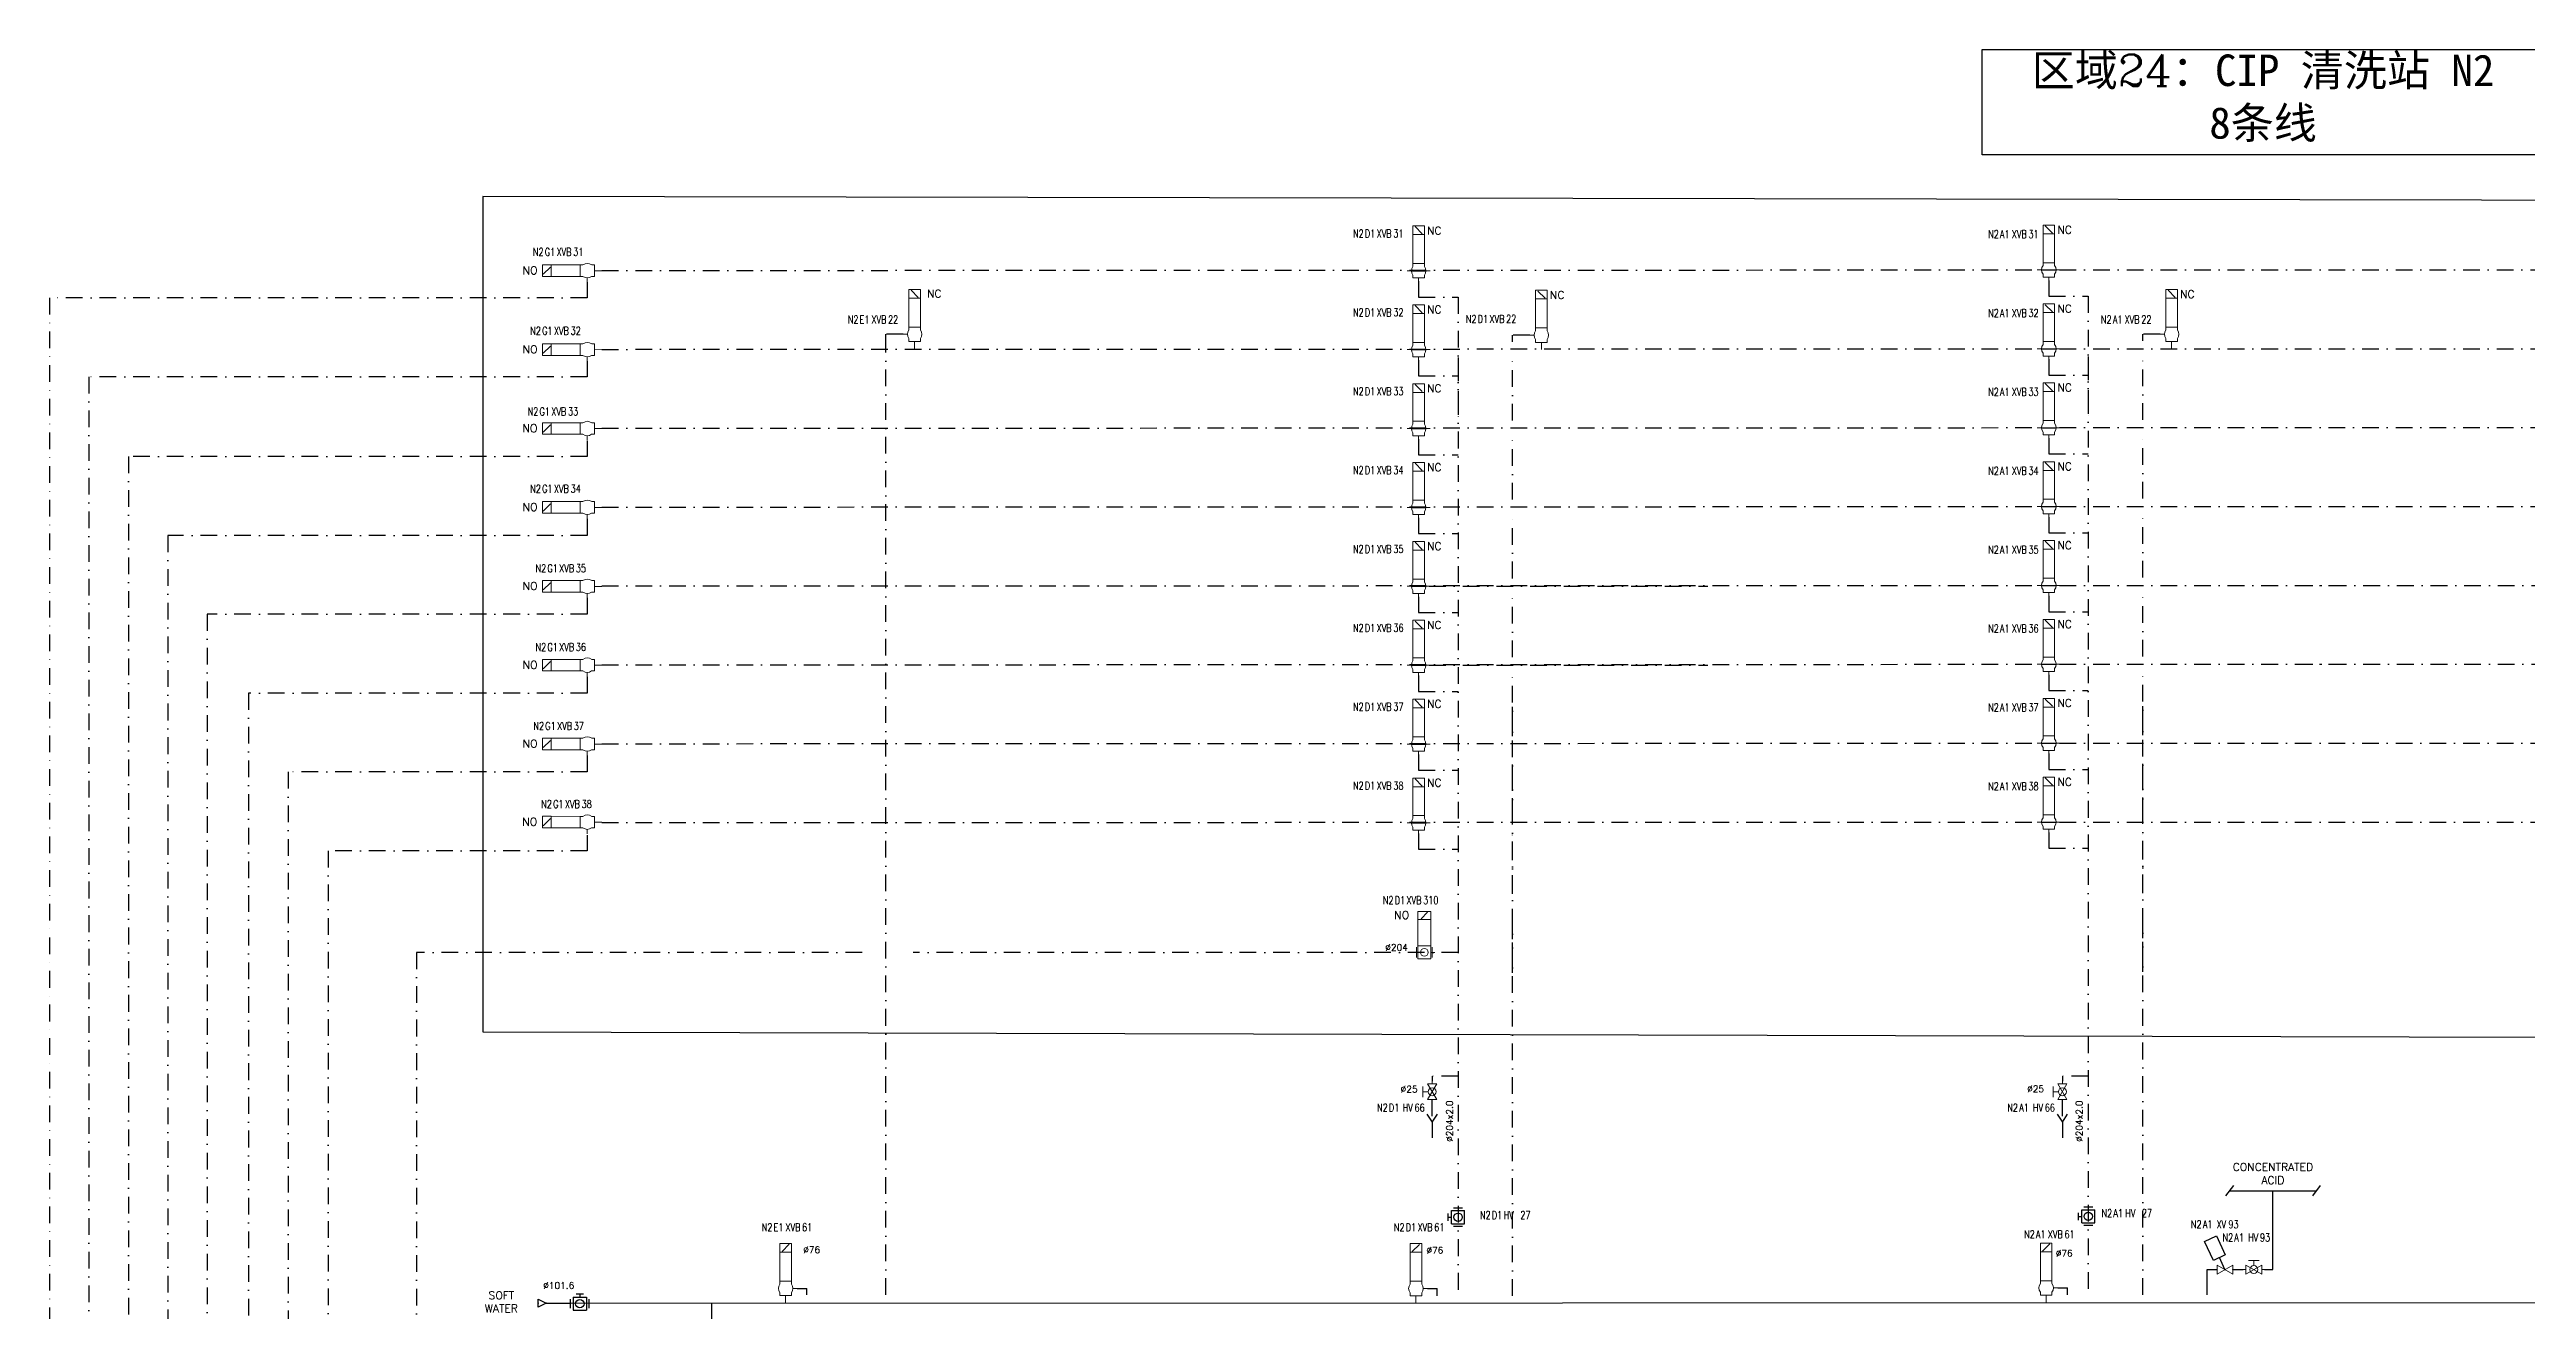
# Model space of a CAD drawing. Header units: inches. Extents: x 23035 to 25275, y 24242 to 25664.
# Drawn here: x 23037 to 23980, y 25185 to 25664 of the extents above; entities that cross this region are included whole.
import ezdxf
from ezdxf.enums import TextEntityAlignment as Align

# ---------------------------------------------------------------- set-up
doc = ezdxf.new("R2010")
doc.units = ezdxf.units.IN
doc.header["$MEASUREMENT"] = 0
doc.linetypes.add('DASHDOT', pattern=[25.4, 12.7, -6.35, 0, -6.35])
doc.linetypes.add('DASHDOT2', pattern=[12.7, 6.35, -3.175, 0, -3.175])
doc.layers.add('31 Equipment', color=7, linetype='Continuous', lineweight=9)
for name, color, linetype in [('FUTUR', 253, 'DASHDOT'), ('MATERIEL-DIVERS', 7, 'Continuous'), ('REPERES', 7, 'Continuous'), ('Skid', 5, 'Continuous'), ('techn-data', 7, 'Continuous'), ('TEXTES', 7, 'Continuous'), ('TUYAUTERIE-EAU UTILITES FROIDE', 142, 'Continuous'), ('TUYAUTERIE-NEP', 4, 'DASHDOT2'), ('TUYAUTERIE-NEP (CONCENTRES + DETERGENTS)', 1, 'Continuous'), ('TXT_ENG', 7, 'Continuous'), ('TXT_FR', 7, 'Continuous'), ('VANNES', 7, 'Continuous')]:
    doc.layers.add(name, color=color, linetype=linetype)
doc.layers.get('REPERES').off()
doc.styles.add('ROMANC', font='romanc')
doc.styles.add('ROMANS', font='ROMANS.SHX')
doc.styles.add('S', font='SIMPLEX')

# ---------------------------------------------------------------- blocks, each defined once
blk = doc.blocks.new('APV-VLV-SSEAT-SW42-3')
at = {"layer": '31 Equipment', "ltscale": 38}
for p, q in [((1.25, 15.25), (-1.25, 12.75)), ((-2, 2.5), (-2, 1.5)), ((2, 2.5), (2, 1.5)), ((-2, -2.5), (-2, -1.5)), ((2, -2.5), (-2, -2.5)), ((-2, -2.5), (2, -2.5)), ((0, -2.5), (0, -5)), ((2, -2.5), (2, -1.5))]:
    blk.add_line(p, q, dxfattribs=at)
at = {"layer": '31 Equipment'}
for p, q in [((-4, 0), (-2.5, 0)), ((2.5, 0), (4, 0))]:
    blk.add_line(p, q, dxfattribs=at)
at = {"layer": '31 Equipment', "lineweight": 30}
blk.add_line((2.5, 0), (-2.5, 0), dxfattribs=at)
at = {"layer": '31 Equipment', "ltscale": 38}
for points in [[(-2, 12.5), (2, 12.5), (2, 15.5), (-2, 15.5)], [(-2, 2.5), (2, 2.5), (2, 12.5), (-2, 12.5)]]:
    blk.add_lwpolyline(points, close=True, dxfattribs=at)
for start, end in [(143.1301, 216.8699), (323.1301, 36.8699)]:
    blk.add_arc((0, 0), 2.5, start, end, dxfattribs=at)
blk = doc.blocks.new('APV-VLV-SSEAT-SW41-3')
at = {"layer": '31 Equipment', "ltscale": 38}
for p, q in [((1.25, 15.25), (-1.25, 12.75)), ((-2, 2.5), (-2, 1.5)), ((2, 2.5), (2, 1.5)), ((2.5, 0), (4, 0)), ((-2, -2.5), (-2, -1.5)), ((2, -2.5), (-2, -2.5)), ((-2, -2.5), (2, -2.5)), ((0, -2.5), (0, -5)), ((2, -2.5), (2, -1.5))]:
    blk.add_line(p, q, dxfattribs=at)
for points in [[(-2, 12.5), (2, 12.5), (2, 15.5), (-2, 15.5)], [(-2, 2.5), (2, 2.5), (2, 12.5), (-2, 12.5)]]:
    blk.add_lwpolyline(points, close=True, dxfattribs=at)
for start, end in [(143.1301, 216.8699), (323.1301, 36.8699)]:
    blk.add_arc((0, 0), 2.5, start, end, dxfattribs=at)
blk = doc.blocks.new('FLE23')
at = {"color": 7}
for p, q in [((0, -1.5), (0, 1.5)), ((0, 1.5), (3, 0)), ((3, 0), (0, -1.5))]:
    blk.add_line(p, q, dxfattribs=at)
at = {"layer": 'MATERIEL-DIVERS', "color": 2}
for p in [(0, 0), (3, 0)]:
    blk.add_point(p, dxfattribs=at)
at = {"layer": 'MATERIEL-DIVERS', "color": 7, "extrusion": (-1, 0, 0)}
blk.add_point((0, 0), dxfattribs=at)
at = {"layer": 'MATERIEL-DIVERS', "color": 7, "extrusion": (1, 0, 0)}
blk.add_point((3, 0), dxfattribs=at)
blk = doc.blocks.new('VALVBUTT A BRIDES')
at = {"layer": 'VANNES'}
for p, q in [((-3.5, -1.73), (-3.5, 1.74)), ((-2.5, 2.5), (-2.5, -2.5)), ((-2.5, 2.5), (2.5, 2.5)), ((-1.4, 3.77), (1.4, 3.77)), ((0, 3.77), (0, 2.5)), ((2.5, 2.5), (2.5, -2.5)), ((3.5, -1.73), (3.5, 1.74)), ((-2.5, -2.5), (2.5, -2.5))]:
    blk.add_line(p, q, dxfattribs=at)
blk.add_circle((0, 0), 1.6, dxfattribs=at)
blk = doc.blocks.new('VANNE SIEGE INCLINE')
at = {"color": 7}
for p, q in [((-3, 1.73), (-3, -1.73)), ((-3, -1.73), (3, 1.73)), ((3, -1.73), (-3, 1.73)), ((3, 1.73), (3, -1.73))]:
    blk.add_line(p, q, dxfattribs=at)
at = {"color": 7, "extrusion": (-1, 0, 0)}
blk.add_point((-3, 0), dxfattribs=at)
at = {"color": 7, "extrusion": (1, 0, 0)}
blk.add_point((3, 0), dxfattribs=at)
at = {"layer": 'VANNES'}
for p, q in [((3.23, 12.84), (-0.15, 5.59)), ((7.76, 10.73), (3.23, 12.84)), ((4.38, 3.47), (7.76, 10.73)), ((-0.15, 5.59), (4.38, 3.47)), ((0, 0), (2.11, 4.53))]:
    blk.add_line(p, q, dxfattribs=at)
blk = doc.blocks.new('APV-VLVM-BALL-KHV+MF-1')
at = {"layer": '31 Equipment', "ltscale": 38}
for p, q in [((-3, 0), (-4, 0)), ((3, 0), (4, 0))]:
    blk.add_line(p, q, dxfattribs=at)
at = {"layer": '31 Equipment'}
for p, q in [((-3, 1.734), (-3, -1.734)), ((-3, -1.734), (3, 1.734)), ((3, -1.734), (-3, 1.734)), ((-2, 3.5), (2, 3.5)), ((0, 1.5), (0, 3.5)), ((3, 1.734), (3, -1.734))]:
    blk.add_line(p, q, dxfattribs=at)
blk.add_circle((0, 0), 1.5, dxfattribs=at)
blk = doc.blocks.new('REPNORM1')
at = {"layer": 'TEXTES', "style": 'ROMANS', "width": 0.75}
for tag, p in [('ZONE', (-9.75, -1.25)), ('SOUSZONE', (-5.25, -1.25)), ('ELEMENT', (-0.75, -1.25)), ('NUM', (5.59, -1.22))]:
    blk.add_attdef(tag, p, '', height=3, dxfattribs=at)
blk = doc.blocks.new('REPNORM')
at = {"layer": 'TEXTES', "style": 'ROMANS', "width": 0.75}
for tag, p in [('ZONE', (-9.75, -1.25)), ('SOUSZONE', (-5.25, -1.25)), ('ELEMENT', (0, -1.25)), ('NUM', (4.5, -1.25))]:
    blk.add_attdef(tag, p, '', height=3, dxfattribs=at)
blk = doc.blocks.new('APV-VLV-BFLY-SVS-3')
at = {"layer": '31 Equipment', "ltscale": 38}
for p, q in [((1.25, 15.25), (-1.25, 12.75)), ((-2.5, 0), (-4, 0)), ((2.5, 2.5), (-2.5, 2.5)), ((-2.5, 2.5), (-2.5, -2.5)), ((2.5, -2.5), (2.5, 2.5)), ((2.5, 0), (4, 0)), ((-2.5, -2.5), (2.5, -2.5))]:
    blk.add_line(p, q, dxfattribs=at)
at = {"layer": '31 Equipment'}
for p, q in [((-3, 2), (-3, -2)), ((3, -2), (3, 2))]:
    blk.add_line(p, q, dxfattribs=at)
at = {"layer": '31 Equipment', "ltscale": 38}
for points in [[(-2.5, 12.5), (2.5, 12.5), (2.5, 15.5), (-2.5, 15.5)], [(-2.5, 2.5), (2.5, 2.5), (2.5, 12.5), (-2.5, 12.5)]]:
    blk.add_lwpolyline(points, close=True, dxfattribs=at)
blk.add_circle((0, 0), 1.5, dxfattribs=at)

msp = doc.modelspace()

# ---------------------------------------------------------------- linework, layer by layer
at = {"layer": 'MATERIEL-DIVERS'}
msp.add_lwpolyline([(23983.32, 25664.5), (23983.32, 25624.5), (23772.54, 25624.5), (23772.54, 25664.5)], close=True, dxfattribs=at)
at = {"layer": 'Skid'}
msp.add_lwpolyline([(24623.7, 24293.98), (24623.7, 24458.64), (25275.36, 24458.64), (25275.36, 25604.76), (23202.27, 25608.55), (23202.27, 25290.87), (24667.51, 25287.08), (24667.51, 24986.98), (23313.6, 24986.98), (23313.6, 24331.82), (24491.91, 24331.82), (24491.91, 24293.98), (24623.7, 24293.98)], dxfattribs=at)
at = {"layer": 'TUYAUTERIE-EAU UTILITES FROIDE'}
for p, q in [((23321.83, 25193.33), (23325.51, 25193.33)), ((23325.51, 25190.83), (23325.51, 25193.33)), ((23561.52, 25193.28), (23565.21, 25193.28)), ((23565.21, 25190.51), (23565.21, 25193.28)), ((23801.23, 25193.47), (23804.91, 25193.47)), ((23804.91, 25190.83), (23804.91, 25193.47)), ((23226.32, 25187.68), (24517.58, 25188.04)), ((23226.32, 25187.68), (23235.65, 25187.68))]:
    msp.add_line(p, q, dxfattribs=at)
msp.add_lwpolyline([(23289.26, 25187.7), (23289.41, 24662.86), (23294.26, 24662.86), (23294.26, 24662.87)], dxfattribs=at)
at = {"layer": 'TUYAUTERIE-NEP'}
for p, q in [((23247.5, 25580.48), (23794.87, 25580.69)), ((23801.87, 25580.69), (24034.87, 25580.69)), ((23037.46, 25570.03), (23037.46, 24436.78)), ((23242, 25570.03), (23037.46, 25570.03)), ((23242, 25575.97), (23242, 25570.03)), ((23558.17, 25576.37), (23558.17, 25570.37)), ((23558.17, 25576.37), (23558.17, 25570.37)), ((23558.17, 25570.37), (23573.17, 25570.37)), ((23573.17, 25570.37), (23573.17, 25553.37)), ((23573.17, 25570.37), (23573.17, 25190.51)), ((23797.87, 25576.69), (23797.87, 25570.69)), ((23797.87, 25576.69), (23797.87, 25570.69)), ((23797.87, 25570.69), (23812.87, 25570.69)), ((23812.87, 25570.69), (23812.87, 25553.69)), ((23812.87, 25570.69), (23812.87, 25190.83)), ((23247.5, 25550.47), (23794.87, 25550.69)), ((23355.51, 25190.83), (23355.57, 25556.19)), ((23355.51, 25553.69), (23355.51, 25556.19)), ((23362.09, 25556.19), (23355.51, 25556.19)), ((23600.47, 25555.87), (23593.88, 25555.87)), ((23593.88, 25553.37), (23593.88, 25555.87)), ((23801.87, 25550.69), (24034.87, 25550.69)), ((23840.17, 25556.19), (23833.58, 25556.19)), ((23833.58, 25553.69), (23833.58, 25556.19)), ((23052.46, 25540.01), (23052.46, 24436.78)), ((23242, 25540.01), (23052.46, 25540.01)), ((23242, 25545.95), (23242, 25540.01)), ((23558.17, 25546.37), (23558.17, 25540.37)), ((23558.17, 25546.37), (23558.17, 25540.37)), ((23558.17, 25540.37), (23573.17, 25540.37)), ((23573.17, 25547.37), (23573.17, 25523.37)), ((23593.88, 25523.37), (23593.88, 25547.37)), ((23797.87, 25546.69), (23797.87, 25540.69)), ((23797.87, 25546.69), (23797.87, 25540.69)), ((23797.87, 25540.69), (23812.87, 25540.69)), ((23812.87, 25547.69), (23812.87, 25523.69)), ((23833.58, 25523.69), (23833.58, 25547.69)), ((23247.5, 25520.47), (23794.87, 25520.69)), ((23801.87, 25520.69), (24034.87, 25520.69)), ((23242, 25515.65), (23242, 25509.71)), ((23558.17, 25516.37), (23558.17, 25510.37)), ((23558.17, 25516.37), (23558.17, 25510.37)), ((23593.88, 25493.37), (23593.88, 25517.37)), ((23797.87, 25516.69), (23797.87, 25510.69)), ((23797.87, 25516.69), (23797.87, 25510.69)), ((23833.58, 25493.69), (23833.58, 25517.69)), ((23067.46, 25509.71), (23067.46, 24436.78)), ((23242, 25509.71), (23067.46, 25509.71)), ((23558.17, 25510.37), (23573.17, 25510.37)), ((23797.87, 25510.69), (23812.87, 25510.69)), ((23242, 25485.95), (23242, 25479.71)), ((23247.5, 25490.47), (23794.87, 25490.69)), ((23558.17, 25486.37), (23558.17, 25480.37)), ((23558.17, 25486.37), (23558.17, 25480.37)), ((23593.88, 25463.37), (23593.88, 25487.37)), ((23797.87, 25486.69), (23797.87, 25480.69)), ((23797.87, 25486.69), (23797.87, 25480.69)), ((23801.87, 25490.69), (24034.87, 25490.69)), ((23833.58, 25463.69), (23833.58, 25487.69)), ((23082.46, 25479.71), (23082.46, 24436.78)), ((23242, 25479.71), (23082.46, 25479.71)), ((23558.17, 25480.37), (23573.17, 25480.37)), ((23797.87, 25480.69), (23812.87, 25480.69)), ((23242, 25455.91), (23242, 25449.71)), ((23247.5, 25460.47), (23794.87, 25460.69)), ((23558.17, 25456.37), (23558.17, 25450.37)), ((23558.17, 25456.37), (23558.17, 25450.37)), ((23562.17, 25460.37), (23668.17, 25460.37)), ((23593.88, 25433.37), (23593.88, 25457.37)), ((23797.87, 25456.69), (23797.87, 25450.69)), ((23797.87, 25456.69), (23797.87, 25450.69)), ((23801.87, 25460.69), (23907.87, 25460.69)), ((23833.58, 25433.69), (23833.58, 25457.69)), ((23891.87, 25460.69), (24034.87, 25460.69)), ((23097.46, 25449.71), (23097.46, 24436.78)), ((23242, 25449.71), (23097.46, 25449.71)), ((23558.17, 25450.37), (23573.17, 25450.37)), ((23797.87, 25450.69), (23812.87, 25450.69)), ((23247.5, 25430.47), (23794.87, 25430.69)), ((23558.17, 25426.37), (23558.17, 25420.37)), ((23558.17, 25426.37), (23558.17, 25420.37)), ((23562.17, 25430.37), (23668.17, 25430.37)), ((23593.88, 25403.37), (23593.88, 25427.37)), ((23797.87, 25426.69), (23797.87, 25420.69)), ((23797.87, 25426.69), (23797.87, 25420.69)), ((23801.87, 25430.69), (23907.87, 25430.69)), ((23833.58, 25403.69), (23833.58, 25427.69)), ((23891.87, 25430.69), (24034.87, 25430.69)), ((23113.15, 25419.71), (23113.15, 24436.78)), ((23242, 25419.71), (23113.15, 25419.71)), ((23242, 25425.95), (23242, 25419.71)), ((23558.17, 25420.37), (23573.17, 25420.37)), ((23593.88, 25190.51), (23593.88, 25420.01)), ((23797.87, 25420.69), (23812.87, 25420.69)), ((23833.58, 25190.83), (23833.58, 25420.33)), ((23247.5, 25400.47), (23794.87, 25400.69)), ((23801.87, 25400.69), (24034.87, 25400.69)), ((23128.25, 25389.73), (23128.25, 24436.78)), ((23242, 25389.73), (23128.25, 25389.73)), ((23242, 25395.95), (23242, 25389.73)), ((23558.17, 25396.37), (23558.17, 25390.37)), ((23558.17, 25396.37), (23558.17, 25390.37)), ((23558.17, 25390.37), (23573.17, 25390.37)), ((23593.88, 25373.37), (23593.88, 25397.37)), ((23797.87, 25396.69), (23797.87, 25390.69)), ((23797.87, 25396.69), (23797.87, 25390.69)), ((23797.87, 25390.69), (23812.87, 25390.69)), ((23833.58, 25373.69), (23833.58, 25397.69)), ((23247.5, 25370.47), (23794.87, 25370.69)), ((23801.87, 25370.69), (24034.87, 25370.69)), ((23242, 25365.65), (23242, 25359.71)), ((23558.17, 25366.37), (23558.17, 25360.37)), ((23558.17, 25366.37), (23558.17, 25360.37)), ((23558.17, 25360.37), (23573.17, 25360.37)), ((23593.88, 25343.37), (23593.88, 25367.37)), ((23797.87, 25366.69), (23797.87, 25360.69)), ((23797.87, 25366.69), (23797.87, 25360.69)), ((23797.87, 25360.69), (23812.87, 25360.69)), ((23833.58, 25343.69), (23833.58, 25367.69)), ((23143.39, 25359.71), (23143.28, 24436.78)), ((23242, 25359.71), (23143.39, 25359.71)), ((23593.88, 25313.37), (23593.88, 25337.37)), ((23833.58, 25313.69), (23833.58, 25337.69)), ((23573.17, 25274.05), (23563.32, 25274.05)), ((23563.32, 25274.05), (23563.32, 25272.1)), ((23812.87, 25274.05), (23803.02, 25274.05)), ((23803.02, 25274.05), (23803.02, 25272.1)), ((23561.32, 25259.54), (23563.32, 25256.54)), ((23563.32, 25258.82), (23563.32, 25265.1)), ((23563.32, 25256.54), (23565.32, 25259.54)), ((23563.32, 25256.54), (23563.32, 25250.54)), ((23801.02, 25259.54), (23803.02, 25256.54)), ((23803.02, 25258.82), (23803.02, 25265.1)), ((23803.02, 25256.54), (23805.02, 25259.54)), ((23803.02, 25256.54), (23803.02, 25250.54))]:
    msp.add_line(p, q, dxfattribs=at)
for points in [[(23346.48, 25321.12), (23177.03, 25321.12), (23177.03, 24396.4)], [(23573.17, 25321.12), (23365.98, 25321.12)]]:
    msp.add_lwpolyline(points, dxfattribs=at)
at = {"layer": 'TUYAUTERIE-NEP (CONCENTRES + DETERGENTS)'}
for p, q in [((23868.08, 25232.47), (23865.08, 25228.47)), ((23866.58, 25230.47), (23899.58, 25230.47)), ((23883.08, 25200.47), (23883.08, 25230.47)), ((23901.08, 25232.47), (23898.08, 25228.47)), ((23858.08, 25200.47), (23861.82, 25200.47)), ((23858.08, 25190.83), (23858.08, 25200.47)), ((23867.82, 25200.47), (23871.82, 25200.47)), ((23879.82, 25200.47), (23883.08, 25200.47))]:
    msp.add_line(p, q, dxfattribs=at)

# ---------------------------------------------------------------- block references
at = {"layer": '31 Equipment', "xscale": -1, "rotation": 90}
for p in [(23563.32, 25268.1), (23803.02, 25268.1)]:
    msp.add_blockref('APV-VLVM-BALL-KHV+MF-1', p, dxfattribs=at)
at = {"layer": '31 Equipment', "xscale": -1}
msp.add_blockref('VANNE SIEGE INCLINE', (23864.82, 25200.47), dxfattribs=at)
at = {"layer": '31 Equipment'}
msp.add_blockref('APV-VLVM-BALL-KHV+MF-1', (23875.82, 25200.47), dxfattribs=at)
at = {"layer": 'FUTUR', "linetype": 'DASHDOT', "xscale": -1.100000000000362, "yscale": 1.099999999999909, "zscale": 1.1}
for p in [(23558.17, 25370.36), (23797.87, 25370.68)]:
    msp.add_blockref('APV-VLV-SSEAT-SW42-3', p, dxfattribs=at)
at = {"layer": 'FUTUR', "linetype": 'DASHDOT', "xscale": -1.100000000000411, "yscale": 1.099999999999909, "zscale": 1.1, "rotation": 89.9707629785009}
msp.add_blockref('APV-VLV-SSEAT-SW41-3', (23242, 25370.65), dxfattribs=at)
at = {"layer": 'REPERES'}
for name, p, values in [('REPNORM1', (23542.96, 25594.25), {'ZONE': 'N2', 'SOUSZONE': 'D1', 'ELEMENT': 'XVB', 'NUM': '31'}), ('REPNORM1', (23784.52, 25594.02), {'ZONE': 'N2', 'SOUSZONE': 'A1', 'ELEMENT': 'XVB', 'NUM': '31'}), ('REPNORM1', (23231.06, 25587.27), {'ZONE': 'N2', 'SOUSZONE': 'G1', 'ELEMENT': 'XVB', 'NUM': '31'}), ('REPNORM1', (23230.06, 25557.27), {'ZONE': 'N2', 'SOUSZONE': 'G1', 'ELEMENT': 'XVB', 'NUM': '32'}), ('REPNORM1', (23350.81, 25561.55), {'ZONE': 'N2', 'SOUSZONE': 'E1', 'ELEMENT': 'XVB', 'NUM': '22'}), ('REPNORM1', (23542.96, 25564.25), {'ZONE': 'N2', 'SOUSZONE': 'D1', 'ELEMENT': 'XVB', 'NUM': '32'}), ('REPNORM1', (23585.88, 25561.77), {'ZONE': 'N2', 'SOUSZONE': 'D1', 'ELEMENT': 'XVB', 'NUM': '22'}), ('REPNORM1', (23784.52, 25564.02), {'ZONE': 'N2', 'SOUSZONE': 'A1', 'ELEMENT': 'XVB', 'NUM': '32'}), ('REPNORM1', (23827.44, 25561.55), {'ZONE': 'N2', 'SOUSZONE': 'A1', 'ELEMENT': 'XVB', 'NUM': '22'}), ('REPNORM1', (23542.96, 25534.25), {'ZONE': 'N2', 'SOUSZONE': 'D1', 'ELEMENT': 'XVB', 'NUM': '33'}), ('REPNORM1', (23784.52, 25534.02), {'ZONE': 'N2', 'SOUSZONE': 'A1', 'ELEMENT': 'XVB', 'NUM': '33'}), ('REPNORM1', (23229.06, 25526.57), {'ZONE': 'N2', 'SOUSZONE': 'G1', 'ELEMENT': 'XVB', 'NUM': '33'}), ('REPNORM1', (23542.96, 25504.25), {'ZONE': 'N2', 'SOUSZONE': 'D1', 'ELEMENT': 'XVB', 'NUM': '34'}), ('REPNORM1', (23784.52, 25504.02), {'ZONE': 'N2', 'SOUSZONE': 'A1', 'ELEMENT': 'XVB', 'NUM': '34'}), ('REPNORM1', (23230.06, 25497.2), {'ZONE': 'N2', 'SOUSZONE': 'G1', 'ELEMENT': 'XVB', 'NUM': '34'}), ('REPNORM1', (23542.96, 25474.25), {'ZONE': 'N2', 'SOUSZONE': 'D1', 'ELEMENT': 'XVB', 'NUM': '35'}), ('REPNORM1', (23784.52, 25474.02), {'ZONE': 'N2', 'SOUSZONE': 'A1', 'ELEMENT': 'XVB', 'NUM': '35'}), ('REPNORM1', (23232.06, 25466.94), {'ZONE': 'N2', 'SOUSZONE': 'G1', 'ELEMENT': 'XVB', 'NUM': '35'}), ('REPNORM1', (23542.96, 25444.25), {'ZONE': 'N2', 'SOUSZONE': 'D1', 'ELEMENT': 'XVB', 'NUM': '36'}), ('REPNORM1', (23784.52, 25444.02), {'ZONE': 'N2', 'SOUSZONE': 'A1', 'ELEMENT': 'XVB', 'NUM': '36'}), ('REPNORM1', (23232.06, 25436.97), {'ZONE': 'N2', 'SOUSZONE': 'G1', 'ELEMENT': 'XVB', 'NUM': '36'}), ('REPNORM1', (23231.24, 25406.95), {'ZONE': 'N2', 'SOUSZONE': 'G1', 'ELEMENT': 'XVB', 'NUM': '37'}), ('REPNORM1', (23542.96, 25414.25), {'ZONE': 'N2', 'SOUSZONE': 'D1', 'ELEMENT': 'XVB', 'NUM': '37'}), ('REPNORM1', (23784.52, 25414.02), {'ZONE': 'N2', 'SOUSZONE': 'A1', 'ELEMENT': 'XVB', 'NUM': '37'}), ('REPNORM1', (23234.24, 25377.27), {'ZONE': 'N2', 'SOUSZONE': 'G1', 'ELEMENT': 'XVB', 'NUM': '38'}), ('REPNORM1', (23542.96, 25384.25), {'ZONE': 'N2', 'SOUSZONE': 'D1', 'ELEMENT': 'XVB', 'NUM': '38'}), ('REPNORM1', (23784.52, 25384.02), {'ZONE': 'N2', 'SOUSZONE': 'A1', 'ELEMENT': 'XVB', 'NUM': '38'}), ('REPNORM1', (23554.32, 25340.7), {'ZONE': 'N2', 'SOUSZONE': 'D1', 'ELEMENT': 'XVB', 'NUM': '310'}), ('REPNORM', (23552.12, 25261.8), {'ZONE': 'N2', 'SOUSZONE': 'D1', 'ELEMENT': 'HV', 'NUM': '66'}), ('REPNORM', (23791.82, 25261.8), {'ZONE': 'N2', 'SOUSZONE': 'A1', 'ELEMENT': 'HV', 'NUM': '66'}), ('REPNORM1', (23591.26, 25220.92), {'ZONE': 'N2', 'SOUSZONE': 'D1', 'ELEMENT': 'HV', 'NUM': '27'}), ('REPNORM1', (23827.65, 25221.66), {'ZONE': 'N2', 'SOUSZONE': 'A1', 'ELEMENT': 'HV', 'NUM': '27'}), ('REPNORM', (23861.66, 25217.42), {'ZONE': 'N2', 'SOUSZONE': 'A1', 'ELEMENT': 'XV', 'NUM': '93'}), ('REPNORM1', (23318.08, 25216.3), {'ZONE': 'N2', 'SOUSZONE': 'E1', 'ELEMENT': 'XVB', 'NUM': '61'}), ('REPNORM1', (23558.52, 25216.3), {'ZONE': 'N2', 'SOUSZONE': 'D1', 'ELEMENT': 'XVB', 'NUM': '61'}), ('REPNORM1', (23798.21, 25213.6), {'ZONE': 'N2', 'SOUSZONE': 'A1', 'ELEMENT': 'XVB', 'NUM': '61'}), ('REPNORM', (23873.66, 25212.42), {'ZONE': 'N2', 'SOUSZONE': 'A1', 'ELEMENT': 'HV', 'NUM': '93'})]:
    msp.add_blockref(name, p, dxfattribs=at).add_auto_attribs(values)
at = {"layer": 'TUYAUTERIE-EAU UTILITES FROIDE'}
for name, p in [('VALVBUTT A BRIDES', (23239.15, 25187.5)), ('FLE23', (23223.32, 25187.68))]:
    msp.add_blockref(name, p, dxfattribs=at)
at = {"layer": 'TUYAUTERIE-NEP', "xscale": -1.100000000000411, "yscale": 1.099999999999909, "zscale": 1.1, "rotation": 89.9707629785009}
for p in [(23242, 25580.37), (23242, 25550.35), (23242, 25520.35), (23242, 25490.35), (23242, 25460.31), (23242, 25430.35), (23242, 25400.35)]:
    msp.add_blockref('APV-VLV-SSEAT-SW41-3', p, dxfattribs=at)
at = {"layer": 'TUYAUTERIE-NEP', "xscale": -1.100000000000362, "yscale": 1.099999999999909, "zscale": 1.1}
for name, p in [('APV-VLV-SSEAT-SW41-3', (23366.49, 25556.19)), ('APV-VLV-SSEAT-SW41-3', (23604.87, 25555.87)), ('APV-VLV-SSEAT-SW41-3', (23844.57, 25556.19)), ('APV-VLV-SSEAT-SW42-3', (23558.17, 25430.36)), ('APV-VLV-SSEAT-SW42-3', (23797.87, 25430.68))]:
    msp.add_blockref(name, p, dxfattribs=at)
at = {"layer": 'VANNES'}
for name, p, xscale, yscale, zscale in [('APV-VLV-SSEAT-SW42-3', (23558.17, 25580.36), -1.100000000000362, 1.099999999999909, 1.1), ('APV-VLV-SSEAT-SW42-3', (23797.87, 25580.68), -1.100000000000362, 1.099999999999909, 1.1), ('APV-VLV-SSEAT-SW42-3', (23558.17, 25550.36), -1.100000000000362, 1.099999999999909, 1.1), ('APV-VLV-SSEAT-SW42-3', (23797.87, 25550.68), -1.100000000000362, 1.099999999999909, 1.1), ('APV-VLV-SSEAT-SW42-3', (23558.17, 25520.36), -1.100000000000362, 1.099999999999909, 1.1), ('APV-VLV-SSEAT-SW42-3', (23797.87, 25520.68), -1.100000000000362, 1.099999999999909, 1.1), ('APV-VLV-SSEAT-SW42-3', (23558.17, 25490.36), -1.100000000000362, 1.099999999999909, 1.1), ('APV-VLV-SSEAT-SW42-3', (23797.87, 25490.68), -1.100000000000362, 1.099999999999909, 1.1), ('APV-VLV-SSEAT-SW42-3', (23558.17, 25460.36), -1.100000000000362, 1.099999999999909, 1.1), ('APV-VLV-SSEAT-SW42-3', (23797.87, 25460.68), -1.100000000000362, 1.099999999999909, 1.1), ('APV-VLV-SSEAT-SW42-3', (23558.17, 25400.36), -1.100000000000362, 1.099999999999909, 1.1), ('APV-VLV-SSEAT-SW42-3', (23797.87, 25400.68), -1.100000000000362, 1.099999999999909, 1.1), ('APV-VLV-SSEAT-SW41-3', (23317.43, 25193.33), 1.100000000000362, 1.100000000000362, 1.100000000000362), ('APV-VLV-SSEAT-SW41-3', (23557.13, 25193.28), 1.100000000000362, 1.100000000000362, 1.100000000000362), ('APV-VLV-SSEAT-SW41-3', (23796.83, 25193.47), 1.100000000000362, 1.100000000000362, 1.100000000000362)]:
    msp.add_blockref(name, p, dxfattribs=dict(at, xscale=xscale, yscale=yscale, zscale=zscale))
msp.add_blockref('APV-VLV-BFLY-SVS-3', (23560.33, 25321.12), dxfattribs=at)
at = {"layer": 'VANNES', "rotation": 90}
for p in [(23573.17, 25220.38), (23812.87, 25220.71)]:
    msp.add_blockref('VALVBUTT A BRIDES', p, dxfattribs=at)

# ---------------------------------------------------------------- texts
at = {"layer": 'MATERIEL-DIVERS', "style": 'ROMANS'}
msp.add_text('NO', height=3, dxfattribs=at).set_placement((23220.1, 25369.27), align=Align.CENTER)
at = {"layer": 'techn-data', "style": 'ROMANS'}
for s, p in [('%%C204', (23549.77, 25323)), ('%%C25', (23554.55, 25269.1)), ('%%C25', (23792.83, 25269.19)), ('%%C76', (23327.33, 25208)), ('%%C76', (23564.34, 25207.8)), ('%%C76', (23803.7, 25206.66)), ('%%C101.6', (23231.13, 25194.45))]:
    msp.add_text(s, height=2.5, dxfattribs=at).set_placement(p, align=Align.MIDDLE_CENTER)
for p in [(23569.94, 25256.9), (23809.42, 25256.9)]:
    msp.add_text('%%C204x2.0', height=2.5, rotation=90, dxfattribs=at).set_placement(p, align=Align.MIDDLE_CENTER)
at = {"layer": 'TEXTES', "style": 'ROMANS'}
for s, p in [('NC', (23561.4, 25594.13)), ('NC', (23801.1, 25594.45)), ('NC', (23371.23, 25570.16)), ('NC', (23608.1, 25569.64)), ('NC', (23801.1, 25564.45)), ('NC', (23847.8, 25569.96)), ('NC', (23561.4, 25564.13)), ('NC', (23561.4, 25534.13)), ('NC', (23801.1, 25534.45)), ('NC', (23561.4, 25504.13)), ('NC', (23801.1, 25504.45)), ('NC', (23561.4, 25474.13)), ('NC', (23801.1, 25474.45)), ('NC', (23561.4, 25444.13)), ('NC', (23801.1, 25444.45)), ('NC', (23561.4, 25414.13)), ('NC', (23801.1, 25414.45)), ('NC', (23561.4, 25384.13)), ('NC', (23801.1, 25384.45)), ('NO', (23548.89, 25333.8))]:
    msp.add_text(s, height=3, dxfattribs=at).set_placement(p)
at = {"layer": 'TXT_ENG', "style": 'S'}
for p in [(23220.21, 25579), (23220.21, 25548.97), (23220.18, 25518.98), (23220.21, 25488.97), (23220.21, 25458.94), (23220.21, 25428.97), (23220.21, 25398.98)]:
    msp.add_text('NO', height=3, dxfattribs=at).set_placement(p, align=Align.CENTER)
at = {"layer": 'TXT_ENG', "style": 'ROMANC'}
for s, p in [('CONCENTRATED', (23883.08, 25239.47)), ('ACID', (23883.08, 25234.47)), ('SOFT', (23209.32, 25190.68)), ('WATER', (23209.32, 25185.68))]:
    msp.add_text(s, height=3, dxfattribs=at).set_placement(p, align=Align.MIDDLE)
at = {"layer": 'TXT_FR', "insert": (23879.34, 25645.98), "char_height": 12, "width": 392.2747, "attachment_point": 5, "style": 'ROMANC'}
msp.add_mtext('{\\fSimSun|b0|i0|c134|p2;区域}24{\\fSimSun|b0|i0|c134|p2;：CIP 清洗站 N2\\fSimSun|b0|i0|c0|p2;\\P\\fSimSun|b0|i0|c134|p2;8条线}', dxfattribs=at)

doc.saveas('drawing.dxf')
